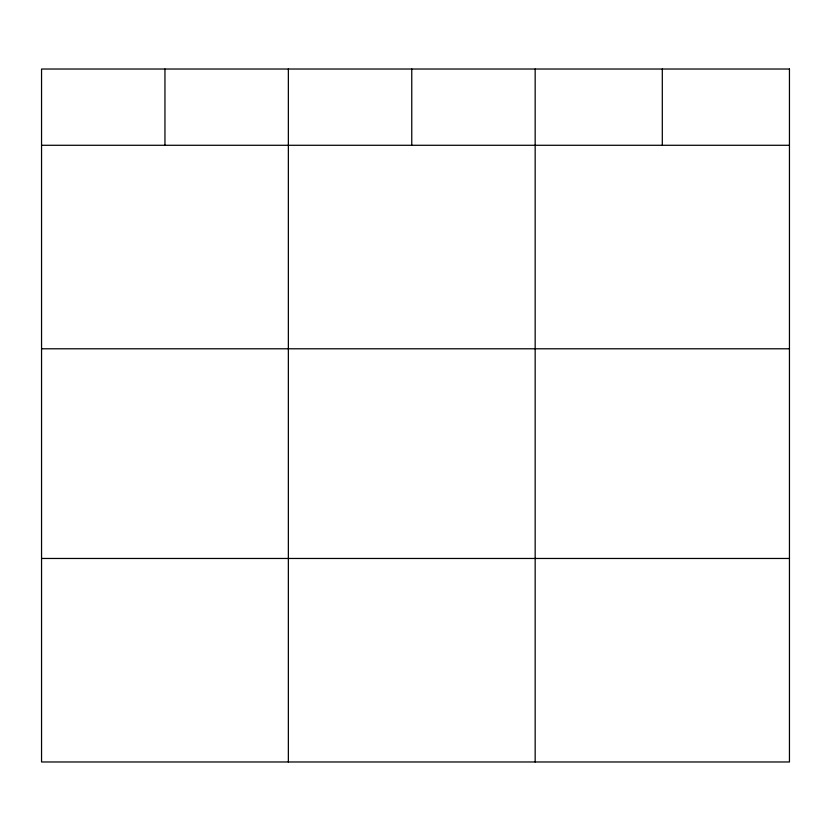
<?xml version="1.0" encoding="UTF-8"?>
<svg xmlns="http://www.w3.org/2000/svg" width="831" height="831" viewBox="0 0 831 831"><rect width="100%" height="100%" fill="white"/><g stroke="black" fill="none" stroke-linecap="round" stroke-linejoin="round"><path stroke-width="1.25" d="M41.55 145.28L789.45 145.28M41.55 348.791L789.45 348.791M41.55 558.463L789.45 558.463M662.307 69.025L662.307 145.28M535.164 69.025L535.164 761.975M411.76 69.025L411.76 145.28M288.357 69.025L288.357 761.975M164.954 69.025L164.954 145.28M789.45 69.025L41.55 69.025L41.55 761.975L789.45 761.975L789.45 69.025"/></g></svg>
